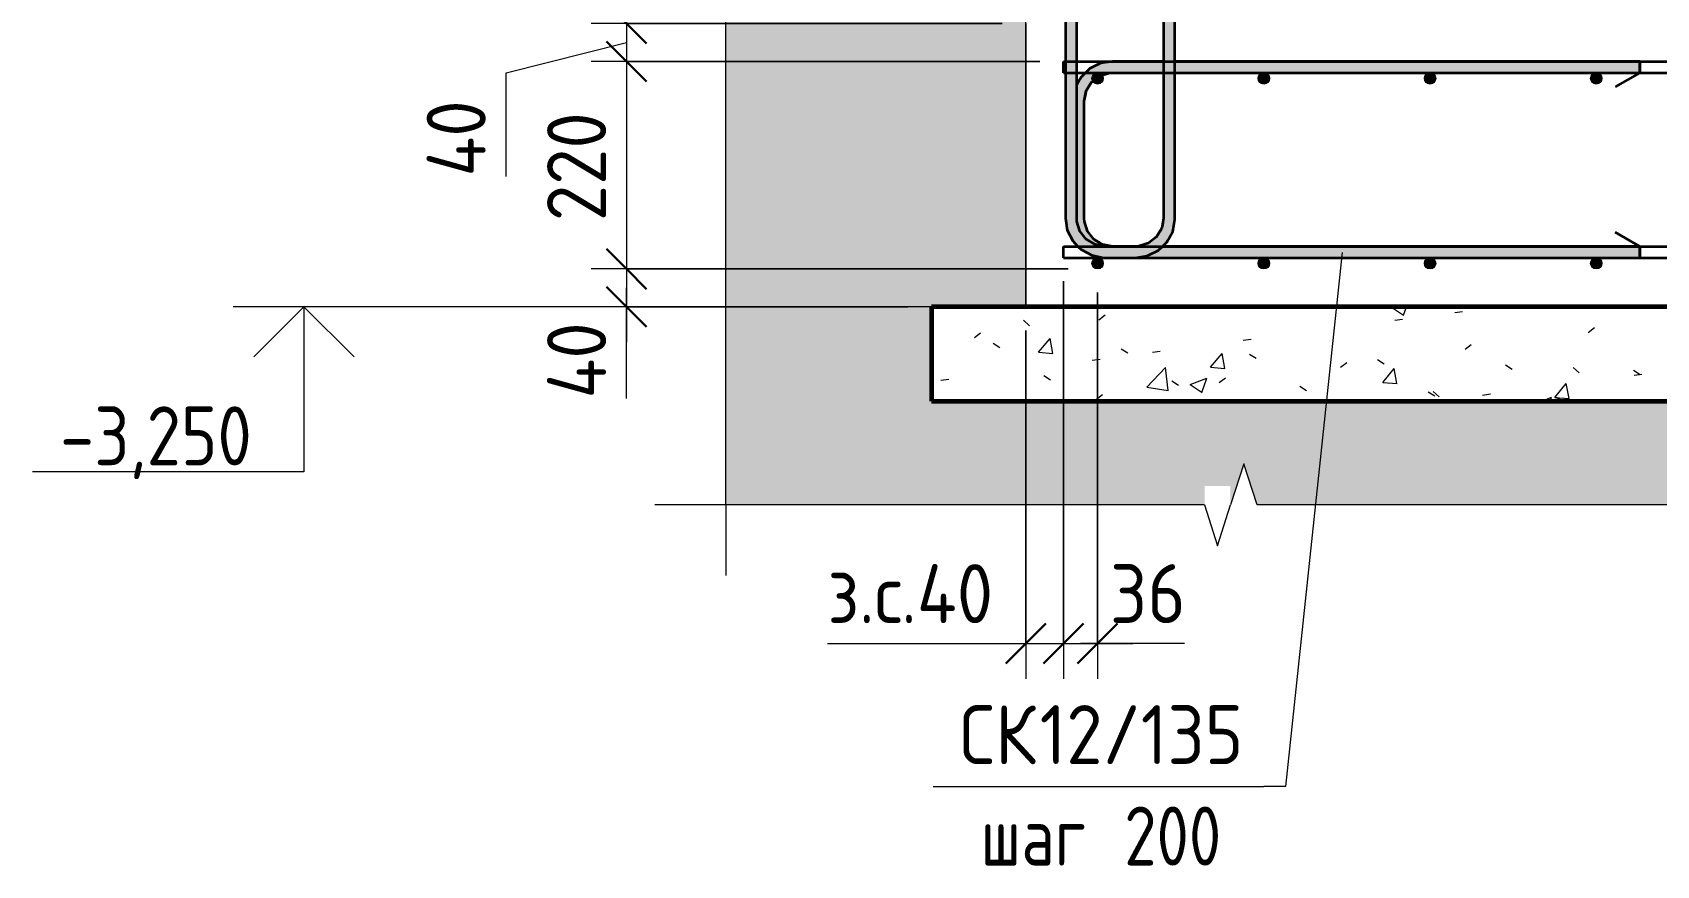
# Model space of a CAD drawing. Header units: millimetres. Extents: x -2461 to 50011, y -6221 to 38236.
# Drawn here: x 38458 to 40178, y -3842 to -2959 of the extents above; entities that cross this region are included whole.
import ezdxf

# ---------------------------------------------------------------- set-up
doc = ezdxf.new("R2010")
doc.units = ezdxf.units.MM
for name, color, linetype, lineweight in [('AA_Dim', 7, 'Continuous', 9), ('AA_Dim-25', 7, 'Continuous', 9), ('AA_Linii', 7, 'Continuous', 9), ('AA_Oformlenie', 7, 'Continuous', 9), ('AA_Vinoska', 7, 'Continuous', 9), ('AA_Visotnaya otmetka', 7, 'Continuous', 9), ('AF_Pokritie', 7, 'Continuous', 9), ('KR_Armatura', 7, 'Continuous', 20), ('KR_Armatura_Tonkie', 7, 'Continuous', 20), ('KR_Fundament', 7, 'Continuous', 18)]:
    doc.layers.add(name, color=color, linetype=linetype, lineweight=lineweight)
doc.styles.add('ISOCPEUR_10', font='isocpeur.ttf', dxfattribs={"width": 0.9, "height": 62.5})
doc.styles.add('ISOCPEUR_11', font='isocpeur.ttf', dxfattribs={"width": 0.85, "height": 62.5})
doc.styles.add('ISOCPEUR_12', font='isocpeur.ttf', dxfattribs={"width": 0.8, "height": 62.5})
doc.dimstyles.new('00_Точн_3_знака__прозр__2', dxfattribs={"dimscale": 304.8, "dimtxt": 62.248823, "dimasz": 0.139436, "dimexe": 0.123031, "dimexo": 0.082021, "dimgap": 0.008202, "dimtad": 1, "dimdec": 3, "dimrnd": 0.001, "dimdsep": 46, "dimtxsty": 'ISOCPEUR_10', "dimblk1": 'OBLIQUE', "dimblk2": 'OBLIQUE', "dimsah": 1, "dimcen": 0.09, "dimdle": 0.123031, "dimazin": 0, "dimtfac": 1, "dimtdec": 4, "dimtix": 1, "dimtmove": 1, "dimatfit": 3, "dimfxl": 1, "dimtvp": 1, "dimtolj": 1, "dimtzin": 0, "dimlwd": 18, "dimlwe": 18, "dimarcsym": 2})
doc.dimstyles.new('00_Точн_3_знака__прозр__3', dxfattribs={"dimscale": 304.8, "dimtxt": 62.248823, "dimasz": 0.139436, "dimexe": 0.123031, "dimexo": 0.082021, "dimgap": 0.008202, "dimtad": 1, "dimdec": 3, "dimrnd": 0.001, "dimdsep": 46, "dimtxsty": 'ISOCPEUR_10', "dimblk1": 'OBLIQUE', "dimblk2": 'OBLIQUE', "dimsah": 1, "dimcen": 0.09, "dimdle": 0.123031, "dimazin": 0, "dimtfac": 1, "dimtdec": 4, "dimtix": 1, "dimtmove": 0, "dimatfit": 3, "dimfxl": 1, "dimtvp": 1, "dimtolj": 1, "dimtzin": 0, "dimlwd": 18, "dimlwe": 18, "dimarcsym": 2})

# ---------------------------------------------------------------- blocks, each defined once
blk = doc.blocks.new('350_Стержень П торец СК-СГ _НесАрм_РабПлоск_ - 350_Стержень П торец СК-СГ _НесАрм_РабПлоск_-4075653-2-2 Армирование')
at = {"layer": 'KR_Armatura_Tonkie', "lineweight": 35}
for p, q in [((1921, -2991.8), (1920.1, -2992)), ((1986.9, -2990), (1932.8, -2990)), ((2490.8, -2990), (1998.8, -2990)), ((2490.8, -3001.8), (2490.8, -2990.2)), ((2490.8, -2990.2), (2490.8, -3001.8)), ((1911, -3011.6), (1918.5, -3005.7)), ((1920.1, -2992), (1917.4, -2993.3)), ((1920.4, -3005), (1927.8, -3002.7)), ((1932.8, -3002), (1986.9, -3002)), ((1998.8, -3002), (2490.8, -3002)), ((2490.8, -3002), (2464.8, -3017)), ((1902.8, -3032), (1904.6, -3022.5)), ((1905.6, -3020), (1909.5, -3013.5)), ((1902.8, -3156), (1902.8, -3032)), ((1905.8, -3168.5), (1903.5, -3161)), ((1912.5, -3177.9), (1906.6, -3170.3)), ((1920.8, -3183.2), (1914.3, -3179.3)), ((2490.8, -3186), (2464.8, -3171)), ((1932.8, -3186), (1923.3, -3184.3)), ((1956.8, -3186), (1932.8, -3186)), ((1932.8, -3198), (2490.8, -3198)), ((2490.8, -3186), (1986.1, -3186)), ((2490.8, -3186.2), (2490.8, -3197.8)), ((2490.8, -3192), (2490.8, -3186.2)), ((2490.8, -3197.8), (2490.8, -3192))]:
    blk.add_line(p, q, dxfattribs=at)
at = {"layer": 'KR_Armatura_Tonkie', "lineweight": 35, "flags": 128}
for points in [[(1901.1, -3004.9), (1899.4, -3006.6), (1898.3, -3008.6)], [(1910.1, -2996.9), (1908.6, -2997.7), (1906.6, -2999.7)]]:
    blk.add_lwpolyline(points, dxfattribs=at)
blk = doc.blocks.new('350_Стержень П торец СК-СГ _НесАрм_РабПлоск_ - 350_Стержень П торец СК-СГ _НесАрм_РабПлоск_-V11-2-2 Армирование')
at = {"layer": 'KR_Armatura_Tonkie', "lineweight": 35}
for p, q in [((1986.9, -2990), (1932.8, -2990)), ((2490.8, -2990), (1998.8, -2990)), ((2490.8, -3001.8), (2490.8, -2990.2)), ((2490.8, -2990.2), (2490.8, -3001.8)), ((1911, -3011.6), (1918.5, -3005.7)), ((1920.4, -3005), (1927.8, -3002.7)), ((1932.8, -3002), (1986.9, -3002)), ((1998.8, -3002), (2490.8, -3002)), ((2490.8, -3002), (2464.8, -3017)), ((1902.8, -3032), (1904.6, -3022.5)), ((1905.6, -3020), (1909.5, -3013.5)), ((1902.8, -3156), (1902.8, -3032)), ((1905.8, -3168.5), (1903.5, -3161)), ((1912.5, -3177.9), (1906.6, -3170.3)), ((1920.8, -3183.2), (1914.3, -3179.3)), ((2490.8, -3186), (2464.8, -3171)), ((1932.8, -3186), (1923.3, -3184.3)), ((1956.8, -3186), (1932.8, -3186)), ((1932.8, -3198), (2490.8, -3198)), ((2490.8, -3186), (1986.1, -3186)), ((2490.8, -3186.2), (2490.8, -3197.8)), ((2490.8, -3197.2), (2490.8, -3186.2)), ((2490.8, -3197.8), (2490.8, -3197.2))]:
    blk.add_line(p, q, dxfattribs=at)
at = {"layer": 'KR_Armatura_Tonkie', "lineweight": 35, "flags": 128}
for points in [[(1921, -2991.8), (1920.1, -2992), (1917.4, -2993.3)], [(1901.1, -3004.9), (1899.4, -3006.6), (1898.3, -3008.6)], [(1910.1, -2996.9), (1908.6, -2997.7), (1906.6, -2999.7)]]:
    blk.add_lwpolyline(points, dxfattribs=at)
blk = doc.blocks.new('350_Стержень П торец СК-СГ _НесАрм_РабПлоск_ - 350_Стержень П торец СК-СГ _НесАрм_РабПлоск_-V12-2-2 Армирование')
at = {"layer": 'KR_Armatura_Tonkie', "lineweight": 35}
for p, q in [((1986.9, -2990), (1932.8, -2990)), ((2490.8, -2990), (1998.8, -2990)), ((2490.8, -3001.8), (2490.8, -2990.2)), ((2490.8, -2990.2), (2490.8, -3001.8)), ((1911, -3011.6), (1918.5, -3005.7)), ((1920.4, -3005), (1927.8, -3002.7)), ((1932.8, -3002), (1986.9, -3002)), ((1998.8, -3002), (2490.8, -3002)), ((2490.8, -3002), (2464.8, -3017)), ((1902.8, -3032), (1904.6, -3022.5)), ((1905.6, -3020), (1909.5, -3013.5)), ((1902.8, -3156), (1902.8, -3032)), ((1905.8, -3168.5), (1903.5, -3161)), ((1912.5, -3177.9), (1906.6, -3170.3)), ((1920.8, -3183.2), (1914.3, -3179.3)), ((2490.8, -3186), (2464.8, -3171)), ((1932.8, -3186), (1923.3, -3184.3)), ((1956.8, -3186), (1932.8, -3186)), ((1932.8, -3198), (2490.8, -3198)), ((2490.8, -3186), (1986.1, -3186)), ((2490.8, -3186.2), (2490.8, -3195)), ((2490.8, -3197.8), (2490.8, -3186.2)), ((2490.8, -3195), (2490.8, -3197.8))]:
    blk.add_line(p, q, dxfattribs=at)
at = {"layer": 'KR_Armatura_Tonkie', "lineweight": 35, "flags": 128}
for points in [[(1921, -2991.8), (1920.1, -2992), (1917.4, -2993.3)], [(1901.1, -3004.9), (1899.4, -3006.6), (1898.3, -3008.6)], [(1910.1, -2996.9), (1908.6, -2997.7), (1906.6, -2999.7)]]:
    blk.add_lwpolyline(points, dxfattribs=at)
blk = doc.blocks.new('350_Стержень П торец СК-СГ _НесАрм_РабПлоск_ - 350_Стержень П торец СК-СГ _НесАрм_РабПлоск_-V13-2-2 Армирование')
at = {"layer": 'KR_Armatura_Tonkie', "lineweight": 35}
for points in [[(1901.9, -3032), (1902.8, -3032), (1904, -3023.9), (1907.2, -3016.6), (1911.6, -3010.8), (1917.8, -3006), (1926, -3002.9), (1932.8, -3001.8), (1932.8, -2990), (1922, -2991.4), (1911.8, -2995.6), (1903.1, -3002.3), (1896.5, -3011), (1894.8, -3014.9), (1894.8, -3032), (1901.1, -3032)], [(1895.8, -3156), (1902.8, -3156), (1902.6, -3032), (1894.8, -3032), (1894.8, -3156), (1895.3, -3156)], [(1924.8, -3186), (1932.8, -3186), (1924.8, -3184.9), (1917.4, -3181.7), (1911.6, -3177.2), (1906.8, -3171), (1903.8, -3163.8), (1902.6, -3156), (1894.8, -3156), (1895.8, -3163.8), (1899.2, -3171.5), (1904.1, -3177.6), (1910.1, -3182.1), (1918.1, -3185.1), (1924.3, -3185.9)], [(2445.2, -3198), (2490.8, -3197.8), (2490.8, -3186), (1985.9, -3186.2), (1977.6, -3192.5), (1966.7, -3196.7), (1956.8, -3198), (2424.5, -3198)]]:
    blk.add_hatch(color=256, dxfattribs=at).paths.add_polyline_path(points)
h = blk.add_hatch(color=256, dxfattribs=at)
h.paths.add_polyline_path([(2279.9, -3002), (2490.8, -3001.8), (2490.8, -2990), (1998.8, -2990.2), (1998.8, -3002), (2259.2, -3002)])
h.paths.add_polyline_path([(1949.3, -3002), (1986.8, -3001.7), (1986.8, -2990), (1932.8, -2990.2), (1932.8, -3002), (1940.8, -3002)])
for p, q in [((1986.9, -2990), (1932.8, -2990)), ((2490.8, -2990), (1998.8, -2990)), ((2490.8, -2990), (2490.8, -3002)), ((2490.8, -3001.8), (2490.8, -2990.2)), ((1932.8, -3002), (1986.9, -3002)), ((1998.8, -3002), (2490.8, -3002)), ((2490.8, -3002), (2464.8, -3017)), ((1902.8, -3156), (1902.8, -3032)), ((2490.8, -3186), (2464.8, -3171)), ((1956.8, -3186), (1932.8, -3186)), ((1932.8, -3198), (2490.8, -3198)), ((2490.8, -3186), (1986.1, -3186)), ((2490.8, -3186), (2490.8, -3192)), ((2490.8, -3197.8), (2490.8, -3186.2)), ((2490.8, -3192), (2490.8, -3198))]:
    blk.add_line(p, q, dxfattribs=at)
at = {"layer": 'KR_Armatura_Tonkie', "lineweight": 35, "flags": 128}
for points in [[(1932.8, -2990), (1920.1, -2992), (1908.6, -2997.7), (1904.1, -3002)], [(1904.1, -3002), (1899.4, -3006.6), (1894.8, -3015)], [(1902.8, -3032), (1904.8, -3021.3), (1910.4, -3012.1), (1918.9, -3005.4), (1929.3, -3002.2), (1932.8, -3002)], [(1932.8, -3186), (1922.2, -3184), (1912.9, -3178.4), (1906.2, -3169.9), (1903, -3159.5), (1902.8, -3156)]]:
    blk.add_lwpolyline(points, dxfattribs=at)
blk = doc.blocks.new('265_Выпуск П одной длины _НесАрм_РабПлоск_ - В1 _d12_ t250-4071037-2-2 Армирование')
at = {"layer": 'KR_Armatura_Tonkie', "lineweight": 35}
for points in [[(1887.3, -3156), (1894.8, -3156), (1894.6, -2430), (1882.8, -2430), (1883, -3156), (1885.8, -3156)], [(1990.5, -3156), (1998.8, -3156), (1998.6, -2430), (1986.8, -2430), (1987.1, -3156), (1989.8, -3156)], [(1924.8, -3198), (1924.8, -3186), (1916.5, -3184.8), (1909.8, -3182), (1903.6, -3177.2), (1898.8, -3171), (1895.8, -3163.8), (1894.6, -3156), (1882.8, -3156), (1884.3, -3166.9), (1888.5, -3177), (1895.5, -3186), (1904.3, -3192.6), (1914, -3196.6), (1919.8, -3197.3)], [(1956.8, -3198), (1967.7, -3196.6), (1977.8, -3192.4), (1986.5, -3185.7), (1993.4, -3176.5), (1997.4, -3166.9), (1998.6, -3156), (1986.8, -3156), (1985.6, -3164.3), (1982.8, -3171), (1978, -3177.2), (1971.8, -3182), (1964.6, -3185), (1956.8, -3186.2), (1956.8, -3197.8)], [(1938.9, -3198), (1956.8, -3197.8), (1956.8, -3186), (1924.8, -3186.2), (1924.8, -3198), (1928.6, -3198)]]:
    blk.add_hatch(color=256, dxfattribs=at).paths.add_polyline_path(points)
for p, q in [((1882.8, -2430), (1882.8, -2950)), ((1882.8, -2430), (1894.8, -2430)), ((1887.3, -2430), (1883, -2430)), ((1894.6, -2430), (1887.3, -2430)), ((1894.8, -2950), (1894.8, -2430)), ((1894.8, -2430), (1909.8, -2456)), ((1986.8, -2430), (1971.8, -2456)), ((1986.8, -2430), (1986.8, -2950)), ((1986.8, -2430), (1998.8, -2430)), ((1998.6, -2430), (1987, -2430)), ((1998.8, -2950), (1998.8, -2430)), ((1882.8, -2950), (1882.8, -2990)), ((1894.8, -2990), (1894.8, -2950)), ((1986.8, -2950), (1986.8, -2990)), ((1998.8, -2990), (1998.8, -2950)), ((1882.8, -2990), (1882.8, -3002)), ((1894.8, -3002), (1894.8, -2990)), ((1986.8, -2990), (1986.8, -3002)), ((1998.8, -3002), (1998.8, -2990)), ((1882.8, -3002), (1882.8, -3156)), ((1894.8, -3156), (1894.8, -3002)), ((1986.8, -3002), (1986.8, -3156)), ((1998.8, -3156), (1998.8, -3002)), ((1956.8, -3186), (1924.8, -3186)), ((1924.8, -3198), (1956.8, -3198))]:
    blk.add_line(p, q, dxfattribs=at)
at = {"layer": 'KR_Armatura_Tonkie', "lineweight": 35, "flags": 128}
for points in [[(1882.8, -3156), (1884.8, -3168.7), (1890.5, -3180.2), (1896.1, -3186)], [(1924.8, -3186), (1914.2, -3184), (1904.9, -3178.4), (1898.2, -3169.9), (1895, -3159.5), (1894.8, -3156)], [(1986.8, -3156), (1984.9, -3166.7), (1979.3, -3175.9), (1970.7, -3182.6), (1960.4, -3185.8), (1956.8, -3186)], [(1985.5, -3186), (1990.3, -3181.4), (1996.4, -3170.1), (1998.8, -3157.5), (1998.8, -3156)], [(1896.1, -3186), (1899.4, -3189.4), (1910.7, -3195.5), (1923.3, -3198), (1924.8, -3198)], [(1956.8, -3198), (1969.5, -3196), (1981, -3190.3), (1985.5, -3186)]]:
    blk.add_lwpolyline(points, dxfattribs=at)
blk = doc.blocks.new('265_Выпуск П одной длины _НесАрм_РабПлоск_ - В1 _d12_ t250-V15-2-2 Армирование')
at = {"layer": 'KR_Armatura_Tonkie', "lineweight": 35}
for p, q in [((1882.8, -2430), (1882.8, -2950)), ((1887.3, -2430), (1883, -2430)), ((1883, -2430), (1887.3, -2430)), ((1894.6, -2430), (1887.3, -2430)), ((1887.3, -2430), (1894.6, -2430)), ((1894.8, -2950), (1894.8, -2430)), ((1894.8, -2430), (1909.8, -2456)), ((1986.8, -2430), (1971.8, -2456)), ((1986.8, -2430), (1986.8, -2950)), ((1987, -2430), (1998.6, -2430)), ((1998.6, -2430), (1987, -2430)), ((1998.8, -2950), (1998.8, -2430)), ((1882.8, -2950), (1882.8, -2990)), ((1894.8, -2990), (1894.8, -2950)), ((1986.8, -2950), (1986.8, -2990)), ((1998.8, -2990), (1998.8, -2950)), ((1882.8, -2990), (1882.8, -3002)), ((1894.8, -3002), (1894.8, -2990)), ((1882.8, -3002), (1882.8, -3156)), ((1894.8, -3014.9), (1894.8, -3002)), ((1986.8, -3002), (1986.8, -3156)), ((1998.8, -3156), (1998.8, -3002)), ((1986.8, -3156), (1985.1, -3165.5)), ((1978.7, -3176.4), (1971.1, -3182.3)), ((1984, -3168), (1980.1, -3174.5)), ((1924.8, -3198), (1956.8, -3198)), ((1956.8, -3186), (1932.8, -3186)), ((1969.3, -3183), (1961.8, -3185.3))]:
    blk.add_line(p, q, dxfattribs=at)
at = {"layer": 'KR_Armatura_Tonkie', "lineweight": 35, "flags": 128}
for points in [[(1998.2, -3160.4), (1998.8, -3157.5), (1998.8, -3156)], [(1884.7, -3167.8), (1884.8, -3168.7), (1886.1, -3171.4)], [(1889.7, -3178.7), (1890.5, -3180.2), (1892.5, -3182.3)], [(1988.5, -3183.1), (1990.3, -3181.4), (1991.3, -3179.4)], [(1995, -3172.7), (1996.4, -3170.1), (1996.7, -3168.6)], [(1897.7, -3187.7), (1899.4, -3189.4), (1901.4, -3190.5)], [(1908.1, -3194.1), (1910.7, -3195.5), (1912.2, -3195.8)], [(1920.4, -3197.4), (1923.3, -3198), (1924.8, -3198)]]:
    blk.add_lwpolyline(points, dxfattribs=at)
blk = doc.blocks.new('265_Выпуск П одной длины _НесАрм_РабПлоск_ - В1 _d12_ t250-V16-2-2 Армирование')
at = {"layer": 'KR_Armatura_Tonkie', "lineweight": 35}
for p, q in [((1882.8, -2430), (1882.8, -2488)), ((1887.3, -2430), (1883, -2430)), ((1883, -2430), (1887.3, -2430)), ((1894.6, -2430), (1887.3, -2430)), ((1887.3, -2430), (1894.6, -2430)), ((1894.8, -2488), (1894.8, -2430)), ((1894.8, -2430), (1909.8, -2456)), ((1986.8, -2430), (1971.8, -2456)), ((1986.8, -2430), (1986.8, -2488)), ((1987, -2430), (1998.6, -2430)), ((1987.6, -2430), (1987, -2430)), ((1988.6, -2430), (1987.6, -2430)), ((1998.6, -2430), (1988.6, -2430)), ((1998.8, -2488), (1998.8, -2430)), ((1882.8, -2496), (1882.8, -2505)), ((1894.8, -2505), (1894.8, -2496)), ((1986.8, -2496), (1986.8, -2505)), ((1998.8, -2505), (1998.8, -2496)), ((1882.8, -2513), (1882.8, -2888)), ((1894.8, -2888), (1894.8, -2513)), ((1986.8, -2513), (1986.8, -2888)), ((1998.8, -2888), (1998.8, -2513)), ((1882.8, -2896), (1882.8, -2905)), ((1894.8, -2905), (1894.8, -2896)), ((1986.8, -2896), (1986.8, -2905)), ((1998.8, -2905), (1998.8, -2896)), ((1882.8, -2913), (1882.8, -2950)), ((1894.8, -2950), (1894.8, -2913)), ((1986.8, -2913), (1986.8, -2950)), ((1998.8, -2950), (1998.8, -2913)), ((1882.8, -2950), (1882.8, -2990)), ((1894.8, -2990), (1894.8, -2950)), ((1986.8, -2950), (1986.8, -2990)), ((1998.8, -2990), (1998.8, -2950)), ((1882.8, -2990), (1882.8, -3002)), ((1894.8, -3002), (1894.8, -2990)), ((1882.8, -3002), (1882.8, -3156)), ((1894.8, -3014.9), (1894.8, -3002)), ((1986.8, -3002), (1986.8, -3156)), ((1998.8, -3156), (1998.8, -3002)), ((1986.8, -3156), (1985.1, -3165.5)), ((1978.7, -3176.4), (1971.1, -3182.3)), ((1984, -3168), (1980.1, -3174.5)), ((1924.8, -3198), (1956.8, -3198)), ((1956.8, -3186), (1932.8, -3186)), ((1969.3, -3183), (1961.8, -3185.3))]:
    blk.add_line(p, q, dxfattribs=at)
at = {"layer": 'KR_Armatura_Tonkie', "lineweight": 35, "flags": 128}
for points in [[(1998.2, -3160.4), (1998.8, -3157.5), (1998.8, -3156)], [(1884.7, -3167.8), (1884.8, -3168.7), (1886.1, -3171.4)], [(1889.7, -3178.7), (1890.5, -3180.2), (1892.5, -3182.3)], [(1988.5, -3183.1), (1990.3, -3181.4), (1991.3, -3179.4)], [(1995, -3172.7), (1996.4, -3170.1), (1996.7, -3168.6)], [(1897.7, -3187.7), (1899.4, -3189.4), (1901.4, -3190.5)], [(1908.1, -3194.1), (1910.7, -3195.5), (1912.2, -3195.8)], [(1920.4, -3197.4), (1923.3, -3198), (1924.8, -3198)]]:
    blk.add_lwpolyline(points, dxfattribs=at)
blk = doc.blocks.new('011_Прямоугольник обрыва _ЭлУзла_ - 011_Прямоугольник обрыва _ЭлУзла_-4155335-2-2 Армирование')
at = {"layer": 'AA_Oformlenie'}
for p, q in [((1523.1, -3459.9), (1523.1, -1672.4)), ((2030, -3459.9), (1523.1, -3459.9)), ((3098.9, -3459.9), (2085.7, -3459.9))]:
    blk.add_line(p, q, dxfattribs=at)
blk = doc.blocks.new('DIMBLOCK109-2-2 Армирование')
at = {"layer": 'AA_Dim-25', "lineweight": 18}
for p, q in [((38959.7, -2789.9), (38959.7, -2893.9)), ((38959.7, -2893.9), (39087.2, -2925)), ((39514.8, -2900), (39049.7, -2900)), ((39087.2, -2900), (39087.2, -2950)), ((39087.2, -2900), (39514.8, -2900)), ((39484.8, -2950), (39049.7, -2950)), ((39087.2, -2950), (39484.8, -2950))]:
    blk.add_line(p, q, dxfattribs=at)
at = {"layer": 'AA_Dim-25', "lineweight": 30}
for p, q in [((39087.2, -2900), (39065.9, -2878.8)), ((39087.2, -2900), (39108.4, -2921.2)), ((39087.2, -2950), (39065.9, -2928.8)), ((39087.2, -2950), (39108.4, -2971.2))]:
    blk.add_line(p, q, dxfattribs=at)
at = {"layer": 'AA_Dim-25', "color": 0, "lineweight": 18, "insert": (38875.5, -2868.9), "char_height": 62.5, "width": 94.81, "attachment_point": 1, "rotation": 90, "line_spacing_factor": 1.149209, "style": 'ISOCPEUR_10'}
blk.add_mtext('50', dxfattribs=at)
blk = doc.blocks.new('_Oblique')
at = {"color": 0, "linetype": 'ByBlock', "lineweight": -2}
blk.add_line((-0.5, -0.5), (0.5, 0.5), dxfattribs=at)
blk = doc.blocks.new('DIMBLOCK110-2-2 Армирование')
at = {"layer": 'AA_Dim-25', "lineweight": 30}
for p, q in [((39087.2, -2950), (39065.9, -2928.8)), ((39087.2, -2950), (39108.4, -2971.2)), ((39087.2, -2990), (39065.9, -2968.8)), ((39087.2, -2990), (39108.4, -3011.2))]:
    blk.add_line(p, q, dxfattribs=at)
at = {"layer": 'AA_Dim-25', "lineweight": 18}
for p, q in [((39484.8, -2950), (39049.7, -2950)), ((39087.2, -2950), (39087.2, -2990)), ((39087.2, -2950), (39484.8, -2950)), ((38959.7, -3002.1), (39087.2, -2970)), ((39524.8, -2990), (39049.7, -2990)), ((39087.2, -2990), (39524.8, -2990)), ((38959.7, -3112.1), (38959.7, -3002.1))]:
    blk.add_line(p, q, dxfattribs=at)
at = {"layer": 'AA_Dim-25', "color": 0, "lineweight": 18, "insert": (38875.5, -3112.1), "char_height": 62.5, "width": 101.992, "attachment_point": 1, "rotation": 90, "line_spacing_factor": 1.149209, "style": 'ISOCPEUR_10'}
blk.add_mtext('40', dxfattribs=at)
blk = doc.blocks.new('DIMBLOCK111-2-2 Армирование')
at = {"layer": 'AA_Dim-25', "lineweight": 30}
for p, q in [((39087.2, -2990), (39065.9, -2968.8)), ((39087.2, -2990), (39108.4, -3011.2)), ((39087.2, -3210), (39065.9, -3188.8)), ((39087.2, -3210), (39108.4, -3231.3))]:
    blk.add_line(p, q, dxfattribs=at)
at = {"layer": 'AA_Dim-25', "lineweight": 18}
for p, q in [((39524.8, -2990), (39049.7, -2990)), ((39087.2, -2990), (39087.2, -3210)), ((39087.2, -2990), (39524.8, -2990)), ((39554.8, -3210), (39049.7, -3210)), ((39087.2, -3210), (39554.8, -3210))]:
    blk.add_line(p, q, dxfattribs=at)
at = {"layer": 'AA_Dim-25', "color": 0, "lineweight": 18, "insert": (39003, -3159.3), "char_height": 62.5, "width": 142.215, "attachment_point": 1, "rotation": 90, "line_spacing_factor": 1.149209, "style": 'ISOCPEUR_10'}
blk.add_mtext('220', dxfattribs=at)
blk = doc.blocks.new('DIMBLOCK112-2-2 Армирование')
at = {"layer": 'AA_Dim-25', "lineweight": 30}
for p, q in [((39087.2, -3210), (39065.9, -3188.8)), ((39087.2, -3210), (39108.4, -3231.3)), ((39087.2, -3250), (39065.9, -3228.8)), ((39087.2, -3250), (39108.4, -3271.2))]:
    blk.add_line(p, q, dxfattribs=at)
at = {"layer": 'AA_Dim-25', "lineweight": 18}
for p, q in [((39554.8, -3210), (39049.7, -3210)), ((39087.2, -3210), (39087.2, -3287.5)), ((39087.2, -3210), (39554.8, -3210)), ((39087.2, -3237.3), (39087.2, -3230)), ((39087.2, -3347.3), (39087.2, -3237.3)), ((39384.8, -3250), (39049.7, -3250)), ((39087.2, -3250), (39384.8, -3250))]:
    blk.add_line(p, q, dxfattribs=at)
at = {"layer": 'AA_Dim-25', "color": 0, "lineweight": 18, "insert": (39003, -3347.3), "char_height": 62.5, "width": 101.992, "attachment_point": 1, "rotation": 90, "line_spacing_factor": 1.149209, "style": 'ISOCPEUR_10'}
blk.add_mtext('40', dxfattribs=at)
blk = doc.blocks.new('Высотные отметки - Стрелка вниз высокая-400290-2-2 Армирование')
at = {"layer": 'AA_Vinoska'}
for p, q in [((1151.6, -3250), (1001.6, -3250)), ((1076.6, -3250), (1023.6, -3303)), ((1076.6, -3250), (1076.6, -3425)), ((1076.6, -3250), (1129.7, -3303)), ((1076.6, -3425), (789.1, -3425))]:
    blk.add_line(p, q, dxfattribs=at)
blk = doc.blocks.new('042_М_Арматуры - Диам длина поз _ Комментарий-3662934-2-2 Армирование')
at = {"layer": 'AA_Vinoska'}
blk.add_line((2588.7, -2781.8), (2938.7, -2781.8), dxfattribs=at)
blk = doc.blocks.new('DIMBLOCK121-2-2 Армирование')
at = {"layer": 'AA_Dim-25', "lineweight": 18}
for p, q in [((39549.8, -3223), (39549.8, -3644.3)), ((39549.8, -3606.8), (39549.8, -3223)), ((39509.8, -3275), (39509.8, -3644.3)), ((39509.8, -3606.8), (39509.8, -3275)), ((39299.8, -3606.8), (39513.9, -3606.8)), ((39472.3, -3606.8), (39549.8, -3606.8)), ((39513.9, -3606.8), (39529.8, -3606.8))]:
    blk.add_line(p, q, dxfattribs=at)
at = {"layer": 'AA_Dim-25', "lineweight": 30}
for p, q in [((39509.8, -3606.8), (39531.1, -3585.6)), ((39549.8, -3606.8), (39571.1, -3585.6)), ((39509.8, -3606.8), (39488.6, -3628.1)), ((39549.8, -3606.8), (39528.6, -3628.1))]:
    blk.add_line(p, q, dxfattribs=at)
at = {"layer": 'AA_Dim-25', "color": 0, "lineweight": 18, "insert": (39299.8, -3522.7), "char_height": 62.5, "width": 226.969, "attachment_point": 1, "line_spacing_factor": 1.149209, "style": 'ISOCPEUR_10'}
blk.add_mtext('з.с.40', dxfattribs=at)
blk = doc.blocks.new('DIMBLOCK122-2-2 Армирование')
at = {"layer": 'AA_Dim-25', "lineweight": 18}
for p, q in [((39549.8, -3223), (39549.8, -3644.3)), ((39549.8, -3606.8), (39549.8, -3223)), ((39585.8, -3235), (39585.8, -3644.3)), ((39585.8, -3606.8), (39585.8, -3235)), ((39549.8, -3606.8), (39623.3, -3606.8)), ((39573.9, -3606.8), (39567.8, -3606.8)), ((39677.9, -3606.8), (39573.9, -3606.8))]:
    blk.add_line(p, q, dxfattribs=at)
at = {"layer": 'AA_Dim-25', "lineweight": 30}
for p, q in [((39549.8, -3606.8), (39571.1, -3585.6)), ((39585.8, -3606.8), (39607.1, -3585.6)), ((39549.8, -3606.8), (39528.6, -3628.1)), ((39585.8, -3606.8), (39564.6, -3628.1))]:
    blk.add_line(p, q, dxfattribs=at)
at = {"layer": 'AA_Dim-25', "color": 0, "lineweight": 18, "insert": (39598.9, -3522.7), "char_height": 62.5, "width": 94.81, "attachment_point": 1, "line_spacing_factor": 1.149209, "style": 'ISOCPEUR_10'}
blk.add_mtext('36', dxfattribs=at)

msp = doc.modelspace()

# ---------------------------------------------------------------- hatches: boundary and pattern name
at = {"layer": 'AA_Oformlenie'}
h = msp.add_hatch(dxfattribs=at)
h.set_pattern_fill('FP_17', color=250, style=0, pattern_type=2)
h.set_pattern_definition([(0, (41809.78, 825), (101.6, 25.4), [8.382, -67.818, 8.382, -67.818, -406.4]), (0, (41809.78, 825), (101.6, 25.4), [-152.4, 8.382, -144.018, 8.382, -67.818, -177.8]), (0, (41809.78, 825), (101.6, 25.4), [-381, 8.382, -42.418, 8.382, -118.618]), (120, (41847.88, 837.7), (-72.79705, 75.28818), [8.382, -67.818, 8.382, -67.818, -406.4]), (120, (41847.88, 837.7), (-72.79705, 75.28818), [-152.4, 8.382, -144.018, 8.382, -67.818, -177.8]), (120, (41847.88, 837.7), (-72.79705, 75.28818), [-381, 8.382, -42.418, 8.382, -118.618]), (240, (41860.58, 888.5), (-28.80295, -100.68818), [8.382, -67.818, 8.382, -67.818, -406.4]), (240, (41860.58, 888.5), (-28.80295, -100.68818), [-152.4, 8.382, -144.018, 8.382, -67.818, -177.8]), (240, (41860.58, 888.5), (-28.80295, -100.68818), [-381, 8.382, -42.418, 8.382, -118.618])])
h.paths.add_polyline_path([(39192.1399, -3459.9255), (39699.066, -3459.9255), (39699.066, -3439.8477), (39726.566, -3439.8477), (39726.566, -3459.9255), (39740.6432, -3416.6004), (39754.7203, -3459.9255), (40767.9182, -3459.9255), (40767.9182, -3439.8477), (40795.4182, -3439.8477), (40795.4182, -3459.9255), (40809.4954, -3416.6004), (40823.5725, -3459.9255), (41088.0497, -3459.9255), (41088.0497, -3350), (39409.8443, -3350), (39409.8443, -3250), (39509.8443, -3250), (39509.8443, -1235), (39192.1399, -1235), (39192.1399, -1616.7898), (39211.7663, -1616.7898), (39211.7663, -1644.9441), (39192.1399, -1644.9441), (39235.4412, -1658.6941), (39192.1399, -1672.4441), (39192.1399, -3451.7636)])
at = {"layer": 'AF_Pokritie'}
h = msp.add_hatch(dxfattribs=at)
h.set_pattern_fill('FP_16', color=256, style=0, pattern_type=2)
h.set_pattern_definition([(50, (41809.78, 825), (182.1847, -15.939), [19.05, -209.55]), (355, (41809.78, 825), (-35.2424, 191.0566), [15.24, -167.64]), (100.451, (41824.96, 823.67), (146.9425, 175.117), [16.19, -178.09]), (46.184, (41809.78, 875.8), (271.079, -42.043), [28.575, -314.325]), (96.636, (41832.37, 872.3), (237.403, 247.427), [24.285, -267.135]), (351.184, (41809.78, 875.8), (237.405, 247.425), [22.86, -251.46]), (21, (41835.18, 863.1), (151.615, -102.2655), [19.05, -209.55]), (326, (41835.18, 863.1), (61.802, 184.188), [15.24, -167.64]), (71.451, (41847.81, 854.58), (213.417, 81.9214), [16.19, -178.09]), (37.5, (41809.78, 825), (3.0883, 84.5551), [8.382, -157.226, 8.382, -161.798, -168.275]), (37.5, (41809.78, 825), (3.0883, 84.5551), [-335.788, 8.382, -159.893]), (7.5, (41809.78, 825), (66.8194, 100.1807), [8.382, -88.646, 8.382, -153.416, -64.135]), (7.5, (41809.78, 825), (66.8194, 100.1807), [-258.826, 8.382, -55.753]), (327.5, (41753.14, 825), (135.5905, -5.7289), [8.382, -55.118, 8.382, -189.738, -262.89]), (327.5, (41753.14, 825), (135.5905, -5.7289), [-261.62, 8.382, -254.508]), (317.5, (41727.74, 825), (148.129, 25.4268), [8.382, -74.168, 8.382, -123.19, -186.69]), (317.5, (41727.74, 825), (148.129, 25.4268), [-214.122, 8.382, -178.308])])
h.paths.add_polyline_path([(39409.8443, -3350), (41069.8443, -3350), (41069.8443, -3250), (39409.8443, -3250)])
at = {"layer": 'KR_Armatura'}
h = msp.add_hatch(color=256, dxfattribs=at)
edge = h.paths.add_edge_path()
edge.add_arc((39585.8443, -3008), 6, 0, 360)
for points in [[(39588.8443, -3013.1962), (39591.8443, -3008), (39588.8443, -3002.8038), (39582.8443, -3002.8038), (39579.8443, -3008), (39582.8443, -3013.1962)], [(39764.8443, -3013.1962), (39767.8443, -3008), (39764.8443, -3002.8038), (39758.8443, -3002.8038), (39755.8443, -3008), (39758.8443, -3013.1962)], [(39940.8443, -3013.1962), (39943.8443, -3008), (39940.8443, -3002.8038), (39934.8443, -3002.8038), (39931.8443, -3008), (39934.8443, -3013.1962)], [(40114.1816, -3013.1962), (40116.8443, -3013.1962), (40119.8443, -3008), (40116.8443, -3002.8038), (40110.8443, -3002.8038), (40107.8443, -3008), (40110.8443, -3013.1962)], [(39582.8443, -3209.1962), (39588.8443, -3209.1962), (39591.8443, -3204), (39588.8443, -3198.8038), (39582.8443, -3198.8038), (39579.8443, -3204)], [(39762.9249, -3209.1962), (39764.8443, -3209.1962), (39767.8443, -3204), (39764.8443, -3198.8038), (39758.8443, -3198.8038), (39755.8443, -3204), (39758.8443, -3209.1962)], [(39934.8443, -3209.1962), (39940.8443, -3209.1962), (39943.8443, -3204), (39940.8443, -3198.8038), (39934.8443, -3198.8038), (39931.8443, -3204)], [(40114.1816, -3209.1962), (40116.8443, -3209.1962), (40119.8443, -3204), (40116.8443, -3198.8038), (40110.8443, -3198.8038), (40107.8443, -3204), (40110.8443, -3209.1962)]]:
    msp.add_hatch(color=256, dxfattribs=at).paths.add_polyline_path(points)
h = msp.add_hatch(color=256, dxfattribs=at)
edge = h.paths.add_edge_path()
edge.add_arc((39761.8443, -3008), 6, 0, 360)
h = msp.add_hatch(color=256, dxfattribs=at)
edge = h.paths.add_edge_path()
edge.add_arc((39937.8443, -3008), 6, 0, 360)
h = msp.add_hatch(color=256, dxfattribs=at)
edge = h.paths.add_edge_path()
edge.add_arc((40113.8443, -3008), 6, 0, 360)
h = msp.add_hatch(color=256, dxfattribs=at)
edge = h.paths.add_edge_path()
edge.add_arc((39585.8443, -3204), 6, 0, 360)
h = msp.add_hatch(color=256, dxfattribs=at)
edge = h.paths.add_edge_path()
edge.add_arc((39761.8443, -3204), 6, 0, 360)
h = msp.add_hatch(color=256, dxfattribs=at)
edge = h.paths.add_edge_path()
edge.add_arc((39937.8443, -3204), 6, 0, 360)
h = msp.add_hatch(color=256, dxfattribs=at)
edge = h.paths.add_edge_path()
edge.add_arc((40113.8443, -3204), 6, 0, 360)

# ---------------------------------------------------------------- linework, layer by layer
at = {"layer": 'AA_Linii'}
for p, q in [((39509.8443, -3250), (39509.8443, -1235)), ((39409.8443, -3350), (39409.8443, -3250)), ((39409.8443, -3250), (39509.8443, -3250)), ((41088.0497, -3350), (39409.8443, -3350))]:
    msp.add_line(p, q, dxfattribs=at)
at = {"layer": 'AA_Vinoska'}
for p, q in [((39844.7781, -3192.5085), (39784.6611, -3758.4374)), ((39740.6432, -3416.6004), (39726.566, -3459.9255)), ((39754.7203, -3459.9255), (39740.6432, -3416.6004)), ((39192.1399, -3459.9255), (39117.1399, -3459.9255)), ((39192.1399, -3459.9255), (39192.1399, -3534.9255)), ((39699.066, -3459.9255), (39712.816, -3503.2267)), ((39712.816, -3503.2267), (39726.566, -3459.9255)), ((39784.6611, -3758.4374), (39761.8581, -3758.4374))]:
    msp.add_line(p, q, dxfattribs=at)
at = {"layer": 'AA_Visotnaya otmetka'}
for q in [(38745.6456, -3250), (39845.0039, -3250)]:
    msp.add_line((39845.0039, -3250), q, dxfattribs=at)
at = {"layer": 'AF_Pokritie', "lineweight": 60}
for p, q in [((41069.8443, -3250), (39409.8443, -3250)), ((39409.8443, -3250), (39409.8443, -3350)), ((39409.8443, -3350), (41069.8443, -3350))]:
    msp.add_line(p, q, dxfattribs=at)
at = {"layer": 'KR_Armatura'}
for p, q in [((39582.8443, -3002.8038), (39579.8443, -3008)), ((39579.8443, -3008), (39582.8443, -3013.1962)), ((39588.8443, -3002.8038), (39582.8443, -3002.8038)), ((39591.8443, -3008), (39588.8443, -3002.8038)), ((39588.8443, -3013.1962), (39591.8443, -3008)), ((39758.8443, -3002.8038), (39755.8443, -3008)), ((39755.8443, -3008), (39758.8443, -3013.1962)), ((39764.8443, -3002.8038), (39758.8443, -3002.8038)), ((39767.8443, -3008), (39764.8443, -3002.8038)), ((39764.8443, -3013.1962), (39767.8443, -3008)), ((39934.8443, -3002.8038), (39931.8443, -3008)), ((39931.8443, -3008), (39934.8443, -3013.1962)), ((39940.8443, -3002.8038), (39934.8443, -3002.8038)), ((39943.8443, -3008), (39940.8443, -3002.8038)), ((39940.8443, -3013.1962), (39943.8443, -3008)), ((40110.8443, -3002.8038), (40107.8443, -3008)), ((40107.8443, -3008), (40110.8443, -3013.1962)), ((40116.8443, -3002.8038), (40110.8443, -3002.8038)), ((40119.8443, -3008), (40116.8443, -3002.8038)), ((40116.8443, -3013.1962), (40119.8443, -3008)), ((39582.8443, -3013.1962), (39588.8443, -3013.1962)), ((39758.8443, -3013.1962), (39764.8443, -3013.1962)), ((39934.8443, -3013.1962), (39940.8443, -3013.1962)), ((40110.8443, -3013.1962), (40114.1816, -3013.1962)), ((40114.1816, -3013.1962), (40116.8443, -3013.1962)), ((39582.8443, -3198.8038), (39579.8443, -3204)), ((39579.8443, -3204), (39582.8443, -3209.1962)), ((39588.8443, -3198.8038), (39582.8443, -3198.8038)), ((39582.8443, -3209.1962), (39588.8443, -3209.1962)), ((39591.8443, -3204), (39588.8443, -3198.8038)), ((39588.8443, -3209.1962), (39591.8443, -3204)), ((39758.8443, -3198.8038), (39755.8443, -3204)), ((39755.8443, -3204), (39758.8443, -3209.1962)), ((39764.8443, -3198.8038), (39758.8443, -3198.8038)), ((39758.8443, -3209.1962), (39762.9249, -3209.1962)), ((39762.9249, -3209.1962), (39764.8443, -3209.1962)), ((39767.8443, -3204), (39764.8443, -3198.8038)), ((39764.8443, -3209.1962), (39767.8443, -3204)), ((39934.8443, -3198.8038), (39931.8443, -3204)), ((39931.8443, -3204), (39934.8443, -3209.1962)), ((39940.8443, -3198.8038), (39934.8443, -3198.8038)), ((39934.8443, -3209.1962), (39940.8443, -3209.1962)), ((39943.8443, -3204), (39940.8443, -3198.8038)), ((39940.8443, -3209.1962), (39943.8443, -3204)), ((40110.8443, -3198.8038), (40107.8443, -3204)), ((40107.8443, -3204), (40110.8443, -3209.1962)), ((40116.8443, -3198.8038), (40110.8443, -3198.8038)), ((40110.8443, -3209.1962), (40114.1816, -3209.1962)), ((40114.1816, -3209.1962), (40116.8443, -3209.1962)), ((40119.8443, -3204), (40116.8443, -3198.8038)), ((40116.8443, -3209.1962), (40119.8443, -3204))]:
    msp.add_line(p, q, dxfattribs=at)
for centre in [(39585.8443, -3008), (39761.8443, -3008), (39937.8443, -3008), (40113.8443, -3008), (39585.8443, -3204), (39761.8443, -3204), (39937.8443, -3204), (40113.8443, -3204)]:
    msp.add_circle(centre, 6, dxfattribs=at)
at = {"layer": 'KR_Armatura_Tonkie', "lineweight": 35}
for p, q in [((39549.8443, -2990), (41029.8443, -2990)), ((39549.8443, -3002), (39549.8443, -2990)), ((39549.8443, -3002), (41029.8443, -3002)), ((39549.8443, -3186), (41029.8443, -3186)), ((39549.8443, -3198), (39549.8443, -3186)), ((39549.8443, -3198), (41029.8443, -3198))]:
    msp.add_line(p, q, dxfattribs=at)
at = {"layer": 'KR_Fundament', "lineweight": 20}
for p, q in [((39509.8443, -2950), (39509.8443, -3250)), ((39509.8443, -3250), (41069.8443, -3250))]:
    msp.add_line(p, q, dxfattribs=at)

# ---------------------------------------------------------------- block references
at = {"layer": 'AA_Oformlenie'}
msp.add_blockref('011_Прямоугольник обрыва _ЭлУзла_ - 011_Прямоугольник обрыва _ЭлУзла_-4155335-2-2 Армирование', (37669.0212, 0), dxfattribs=at)
at = {"layer": 'AA_Vinoska'}
for name, p in [('Высотные отметки - Стрелка вниз высокая-400290-2-2 Армирование', (37669.0212, 0)), ('042_М_Арматуры - Диам длина поз _ Комментарий-3662934-2-2 Армирование', (36823.1854, -976.6124))]:
    msp.add_blockref(name, p, dxfattribs=at)
at = {"layer": 'KR_Armatura_Tonkie', "lineweight": 35}
for name in ['265_Выпуск П одной длины _НесАрм_РабПлоск_ - В1 _d12_ t250-4071037-2-2 Армирование', '265_Выпуск П одной длины _НесАрм_РабПлоск_ - В1 _d12_ t250-V15-2-2 Армирование', '265_Выпуск П одной длины _НесАрм_РабПлоск_ - В1 _d12_ t250-V15-2-2 Армирование', '265_Выпуск П одной длины _НесАрм_РабПлоск_ - В1 _d12_ t250-V16-2-2 Армирование', '350_Стержень П торец СК-СГ _НесАрм_РабПлоск_ - 350_Стержень П торец СК-СГ _НесАрм_РабПлоск_-V13-2-2 Армирование', '350_Стержень П торец СК-СГ _НесАрм_РабПлоск_ - 350_Стержень П торец СК-СГ _НесАрм_РабПлоск_-4075653-2-2 Армирование', '350_Стержень П торец СК-СГ _НесАрм_РабПлоск_ - 350_Стержень П торец СК-СГ _НесАрм_РабПлоск_-V11-2-2 Армирование', '350_Стержень П торец СК-СГ _НесАрм_РабПлоск_ - 350_Стержень П торец СК-СГ _НесАрм_РабПлоск_-V12-2-2 Армирование']:
    msp.add_blockref(name, (37669.0212, 0), dxfattribs=at)

# ---------------------------------------------------------------- texts
at = {"layer": 'AA_Vinoska', "char_height": 62.5, "attachment_point": 1}
for s, insert, width, style in [('СК', (39439.7241, -3672.0848), 102.816422, 'ISOCPEUR_10'), ('12/135', (39524.5561, -3672.0848), 263.354344, 'ISOCPEUR_10'), (' 200', (39582.2845, -3779.5611), 166.751, 'ISOCPEUR_12'), ('шаг', (39461.8991, -3779.5611), 145.907125, 'ISOCPEUR_12')]:
    msp.add_mtext(s, dxfattribs=dict(at, insert=insert, width=width, style=style))
at = {"layer": 'AA_Visotnaya otmetka', "insert": (38487.3091, -3355.5558), "char_height": 62.5, "width": 242.007515, "attachment_point": 1, "line_spacing_factor": 1.149209, "style": 'ISOCPEUR_11'}
msp.add_mtext('-3,250', dxfattribs=at)

# ---------------------------------------------------------------- dimensions: what is measured, and where the dimension line sits
at = {"layer": 'AA_Dim', "lineweight": 18}
for base, p1, p2, override, picture, middle in [((39087.1773, -2950), (39539.8443, -2900), (39509.8443, -2950), {"dimpost": '<>', "dimfxl": 58.309519}, 'DIMBLOCK109-2-2 Армирование', (38917.1905, -2821.4742)), ((39087.1773, -2990), (39509.8443, -2950), (39549.8443, -2990), {"dimpost": '<>', "dimfxl": 56.568542}, 'DIMBLOCK110-2-2 Армирование', (38917.1905, -3061.1035)), ((39087.1773, -3250), (39579.8443, -3210), (39409.8443, -3250), {"dimpost": '<>', "dimfxl": 174.642492}, 'DIMBLOCK112-2-2 Армирование', (39044.6905, -3296.2822))]:
    dim = msp.add_linear_dim(base=base, p1=p1, p2=p2, angle=90, dimstyle='00_Точн_3_знака__прозр__2', override=override, dxfattribs=at)
    dim.commit()
    dim.dimension.update_dxf_attribs({"geometry": picture, "text_midpoint": middle, "dimtype": 160, "text_rotation": 90})
dim = msp.add_linear_dim(base=(39087.1773, -3210), p1=(39549.8443, -2990), p2=(39579.8443, -3210), angle=90, dimstyle='00_Точн_3_знака__прозр__3', override={"dimpost": '<>', "dimfxl": 222.036033}, dxfattribs=at)
dim.commit()
dim.dimension.update_dxf_attribs({"geometry": 'DIMBLOCK111-2-2 Армирование', "text_midpoint": (39053.4273, -3100)})
for base, p1, p2, override, picture, middle in [((39549.8443, -3606.8067), (39509.8443, -3250), (39549.8443, -3198), {"dimpost": 'з.с.<>', "dimfxl": 65.604878}, 'DIMBLOCK121-2-2 Армирование', (39413.254, -3564.3198)), ((39585.8443, -3606.8067), (39549.8443, -3198), (39585.8443, -3210), {"dimpost": '<>', "dimfxl": 37.947332}, 'DIMBLOCK122-2-2 Армирование', (39646.3389, -3564.3198))]:
    dim = msp.add_linear_dim(base=base, p1=p1, p2=p2, dimstyle='00_Точн_3_знака__прозр__2', override=override, dxfattribs=at)
    dim.commit()
    dim.dimension.update_dxf_attribs({"geometry": picture, "text_midpoint": middle, "dimtype": 160})

doc.saveas('drawing.dxf')
